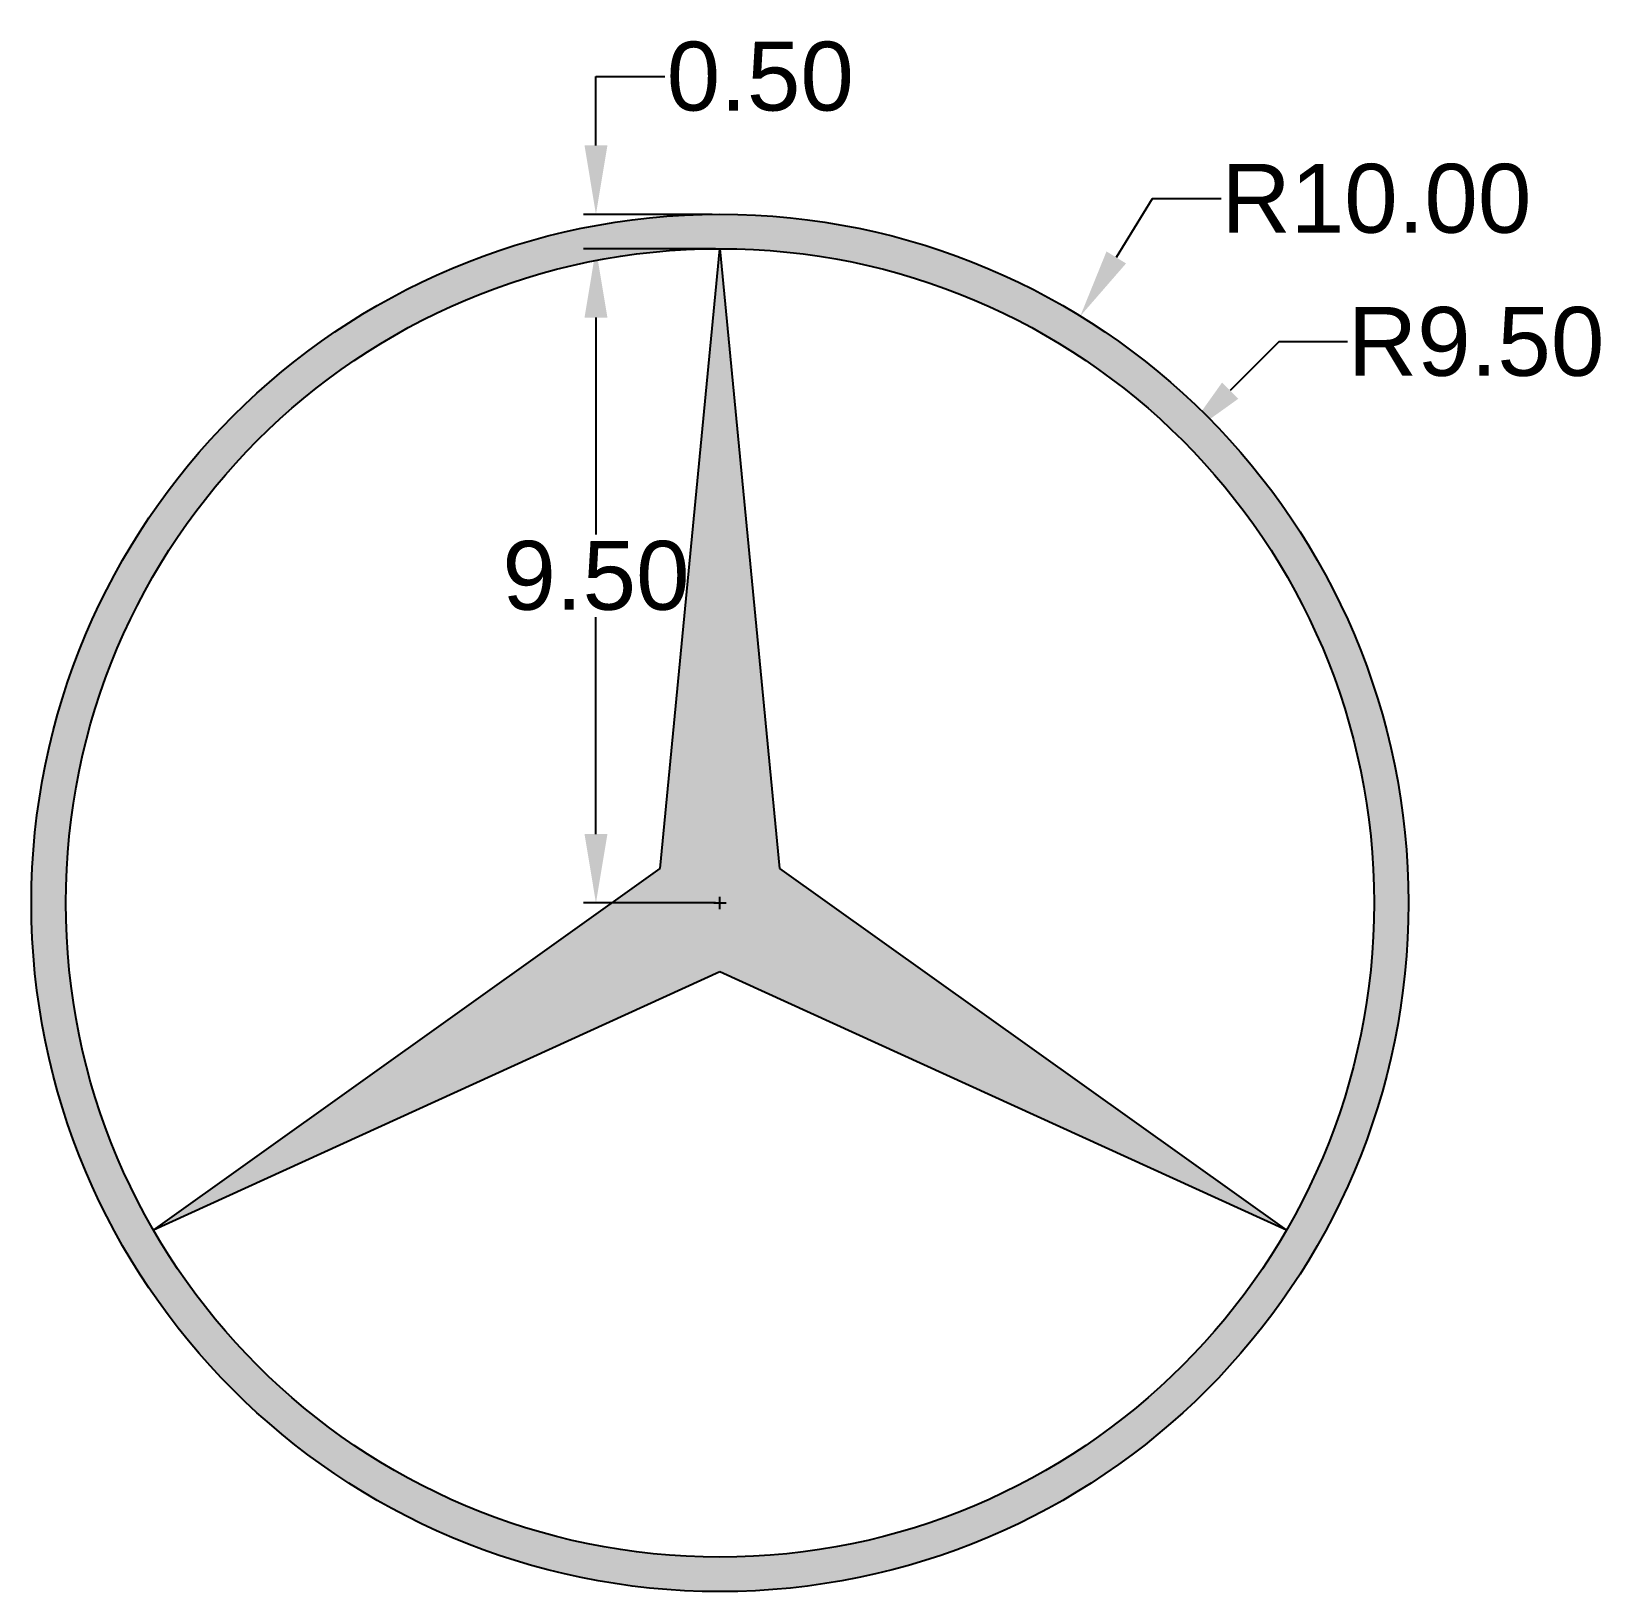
# Model space of a CAD drawing. Header units: inches. Extents: x 23.2 to 46, y 8 to 30.6.
import ezdxf

# ---------------------------------------------------------------- set-up
doc = ezdxf.new("R2010")
doc.units = ezdxf.units.IN
doc.header["$MEASUREMENT"] = 0
doc.styles.get("Standard").update_dxf_attribs({"font": 'arial.ttf'})
doc.dimstyles.get("Standard").update_dxf_attribs({"dimtxt": 1, "dimasz": 1, "dimexe": 0.18, "dimexo": 0.0625, "dimgap": 0.09, "dimtad": 0, "dimtih": 1, "dimtoh": 1, "dimzin": 0, "dimdsep": 46, "dimtxsty": 'Standard', "dimcen": 0.09, "dimclrd": 2, "dimclre": 2, "dimclrt": 2, "dimadec": 0, "dimazin": 0, "dimtfac": 1, "dimtofl": 0, "dimtmove": 0, "dimatfit": 3, "dimfxl": 1, "dimtfillclr": 2, "dimtolj": 1, "dimtzin": 0, "dimarcsym": 0})

# ---------------------------------------------------------------- blocks, each defined once
blk = doc.blocks.new('*D11')
at = {"color": 2, "lineweight": -2, "transparency": 16777216}
for p, q in [((39.455, 28.203), (38.932, 27.351)), ((40.455, 28.203), (39.455, 28.203)), ((33.176, 17.888), (33.176, 18.068)), ((33.086, 17.978), (33.266, 17.978))]:
    blk.add_line(p, q, dxfattribs=at)
at = {"color": 2, "transparency": 16777216}
blk.add_solid([(38.79, 27.438), (39.074, 27.264), (38.409, 26.499)], dxfattribs=at)
at = {"layer": 'Defpoints', "color": 0, "transparency": 16777216}
for p in [(38.409, 26.499), (33.176, 17.978)]:
    blk.add_point(p, dxfattribs=at)
at = {"color": 2, "transparency": 16777216, "insert": (42.709, 28.203), "char_height": 1, "attachment_point": 5}
blk.add_mtext('\\A1;R10.00', dxfattribs=at)
blk = doc.blocks.new('*D12')
at = {"color": 2, "lineweight": -2, "transparency": 16777216}
for p, q in [((41.291, 26.125), (40.586, 25.417)), ((42.291, 26.125), (41.291, 26.125)), ((33.176, 17.888), (33.176, 18.068)), ((33.086, 17.978), (33.266, 17.978))]:
    blk.add_line(p, q, dxfattribs=at)
at = {"color": 2, "transparency": 16777216}
blk.add_solid([(40.468, 25.534), (40.704, 25.299), (39.88, 24.708)], dxfattribs=at)
at = {"layer": 'Defpoints', "color": 0, "transparency": 16777216}
for p in [(39.88, 24.708), (33.176, 17.978)]:
    blk.add_point(p, dxfattribs=at)
at = {"color": 2, "transparency": 16777216, "insert": (44.157, 26.125), "char_height": 1, "attachment_point": 5}
blk.add_mtext('\\A1;R9.50', dxfattribs=at)
blk = doc.blocks.new('*D13')
at = {"color": 2, "lineweight": -2, "transparency": 16777216}
for p, q in [((33.113, 27.478), (31.195, 27.478)), ((31.375, 26.478), (31.375, 23.328)), ((31.375, 18.978), (31.375, 22.127)), ((33.113, 17.978), (31.195, 17.978))]:
    blk.add_line(p, q, dxfattribs=at)
at = {"color": 2, "transparency": 16777216}
for points in [[(31.209, 26.478), (31.542, 26.478), (31.375, 27.478)], [(31.209, 18.978), (31.542, 18.978), (31.375, 17.978)]]:
    blk.add_solid(points, dxfattribs=at)
at = {"layer": 'Defpoints', "color": 0, "transparency": 16777216}
for p in [(31.375, 27.478), (33.176, 27.478), (33.176, 17.978)]:
    blk.add_point(p, dxfattribs=at)
at = {"color": 2, "transparency": 16777216, "insert": (31.375, 22.728), "char_height": 1, "attachment_point": 5}
blk.add_mtext('\\A1;9.50', dxfattribs=at)
blk = doc.blocks.new('*D14')
at = {"color": 2, "lineweight": -2, "transparency": 16777216}
for p, q in [((31.375, 28.977), (31.375, 29.977)), ((31.375, 29.977), (32.375, 29.977)), ((33.065, 27.977), (31.195, 27.977)), ((33.113, 27.478), (31.195, 27.478)), ((31.375, 26.478), (31.375, 25.478))]:
    blk.add_line(p, q, dxfattribs=at)
at = {"color": 2, "transparency": 16777216}
for points in [[(31.209, 28.977), (31.542, 28.977), (31.375, 27.977)], [(31.209, 26.478), (31.542, 26.478), (31.375, 27.478)]]:
    blk.add_solid(points, dxfattribs=at)
at = {"layer": 'Defpoints', "color": 0, "transparency": 16777216}
for p in [(31.375, 27.977), (33.128, 27.977), (33.176, 27.478)]:
    blk.add_point(p, dxfattribs=at)
at = {"color": 2, "transparency": 16777216, "insert": (33.762, 29.977), "char_height": 1, "attachment_point": 5}
blk.add_mtext('\\A1;0.50', dxfattribs=at)

msp = doc.modelspace()

# ---------------------------------------------------------------- hatches: boundary and pattern name
h = msp.add_hatch(color=256)
h.dxf.hatch_style = 1
h.paths.add_polyline_path([(23.176, 17.978, 1), (43.176, 17.978, 1)])
h.paths.add_polyline_path([(42.676, 17.978, -1), (23.676, 17.978, -1)], flags=16)
h.paths.add_polyline_path([(33.176, 27.478), (34.042, 18.478), (41.403, 13.228), (33.176, 16.978), (24.948, 13.228), (32.31, 18.478)], flags=0)
h = msp.add_hatch(color=256)
h.dxf.hatch_style = 1
h.paths.add_polyline_path([(34.042, 18.478), (33.176, 27.478), (32.31, 18.478), (24.948, 13.228), (33.176, 16.978), (41.403, 13.228)])

# ---------------------------------------------------------------- linework, layer by layer
for p, q in [((32.31, 18.478), (33.176, 27.478)), ((33.176, 27.478), (34.042, 18.478)), ((24.948, 13.228), (32.31, 18.478)), ((34.042, 18.478), (41.403, 13.228)), ((33.176, 16.978), (24.948, 13.228)), ((41.403, 13.228), (33.176, 16.978))]:
    msp.add_line(p, q)
for radius in [10, 9.5]:
    msp.add_circle((33.176, 17.978), radius)

# ---------------------------------------------------------------- dimensions: what is measured, and where the dimension line sits
for base, p1, p2, picture, middle in [((31.375, 27.977), (33.176, 27.478), (33.128, 27.977), '*D14', (33.762, 29.977)), ((31.375, 27.478), (33.176, 17.978), (33.176, 27.478), '*D13', (31.375, 22.728))]:
    dim = msp.add_linear_dim(base=base, p1=p1, p2=p2, angle=90, dimstyle='Standard')
    dim.commit()
    dim.dimension.update_dxf_attribs({"geometry": picture, "text_midpoint": middle})
for mpoint, picture, middle in [((38.409, 26.499), '*D11', (42.709, 28.203)), ((39.88, 24.708), '*D12', (44.157, 26.125))]:
    dim = msp.add_radius_dim(center=(33.176, 17.978), mpoint=mpoint, dimstyle='Standard')
    dim.commit()
    dim.dimension.update_dxf_attribs({"geometry": picture, "text_midpoint": middle})

doc.saveas('drawing.dxf')
